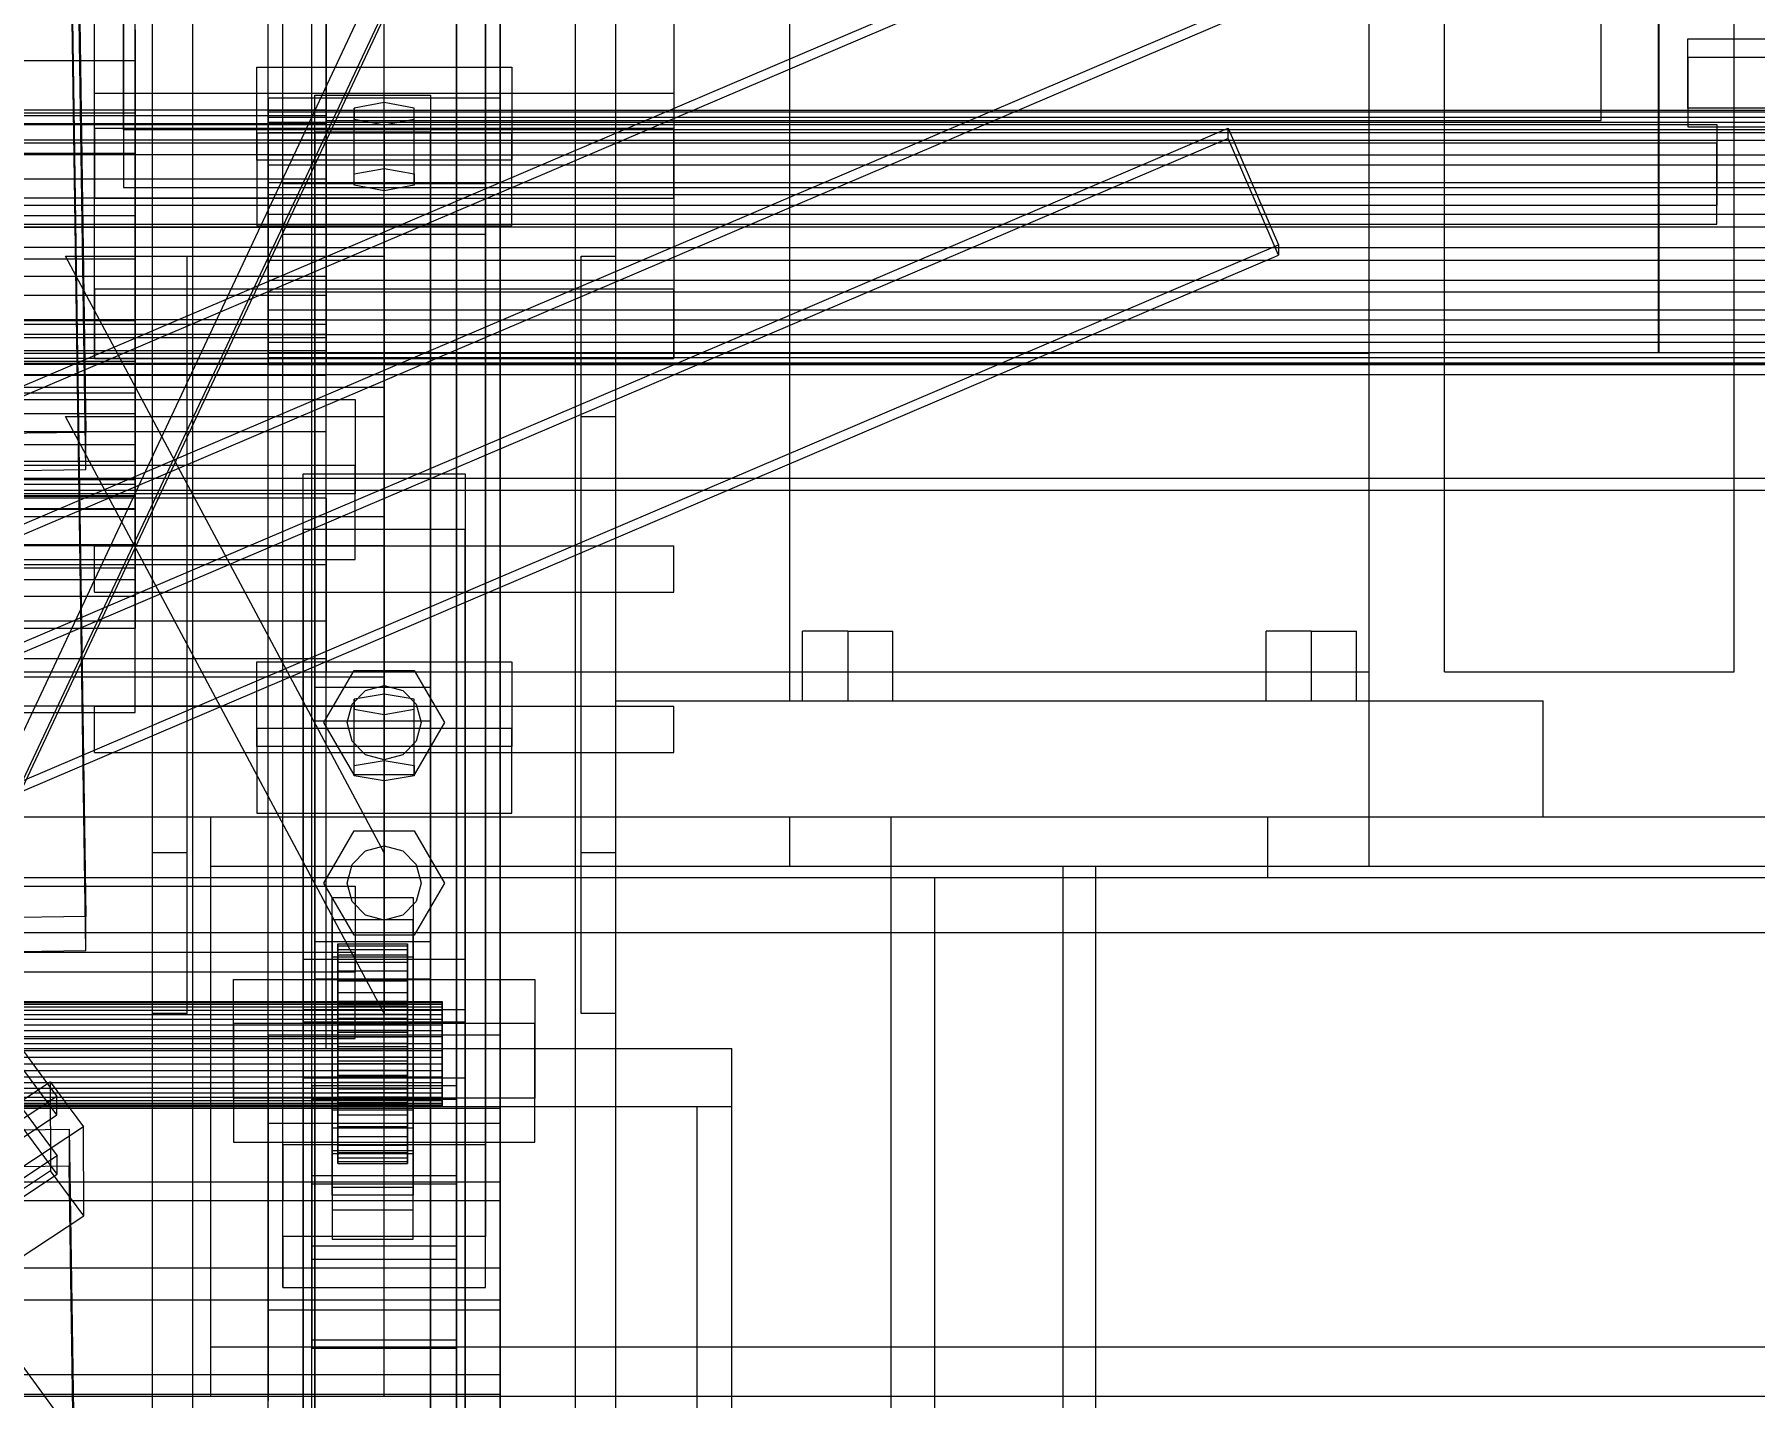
# Model space of a CAD drawing. Header units: millimetres. Extents: x -1970 to 34302, y -65268 to 6837.
# Drawn here: x 369.6 to 666.5, y -35000.2 to -34765 of the extents above; entities that cross this region are included whole.
import ezdxf

# ---------------------------------------------------------------- set-up
doc = ezdxf.new("R2010")
doc.units = ezdxf.units.MM
for name, color, linetype, lineweight in [('COTAS_O', 1, 'Continuous', 0), ('frontal_briquetadora', 7, 'Continuous', 0), ('frontal_C01', 7, 'Continuous', 0), ('frontal_C02', 7, 'Continuous', 0), ('frontal_C07', 7, 'Continuous', 0), ('frontal_mezcladora', 7, 'Continuous', 0), ('frontal_tolva-C01', 7, 'Continuous', 0), ('frontal_tolva_provisional', 7, 'Continuous', 0)]:
    doc.layers.add(name, color=color, linetype=linetype, lineweight=lineweight)
doc.dimstyles.new('R19_100', dxfattribs={"dimtxt": 250, "dimasz": 150, "dimexe": 150, "dimexo": 80, "dimgap": 100, "dimtad": 1, "dimtih": 1, "dimtoh": 1, "dimdsep": 46, "dimcen": 0.09, "dimadec": 0, "dimazin": 0, "dimtfac": 1, "dimtdec": 4, "dimtofl": 0, "dimtmove": 0, "dimatfit": 3, "dimfxl": 1, "dimtolj": 1, "dimtzin": 0, "dimarcsym": 0})

# ---------------------------------------------------------------- blocks, each defined once
blk = doc.blocks.new('*D39')
at = {"layer": 'COTAS_O', "color": 0, "lineweight": -2, "transparency": 16777216}
for p, q in [((-650, -34820), (-650, -34050)), ((650, -34820), (650, -34050)), ((-500, -34200), (500, -34200))]:
    blk.add_line(p, q, dxfattribs=at)
at = {"layer": 'COTAS_O', "color": 0, "transparency": 16777216}
for points in [[(-500, -34175), (-500, -34225), (-650, -34200)], [(500, -34175), (500, -34225), (650, -34200)]]:
    blk.add_solid(points, dxfattribs=at)
at = {"layer": 'Defpoints', "color": 0, "transparency": 16777216}
for p in [(650, -34200), (-650, -34900), (650, -34900)]:
    blk.add_point(p, dxfattribs=at)

msp = doc.modelspace()

# ---------------------------------------------------------------- linework, layer by layer
at = {"layer": 'frontal_briquetadora'}
for p, q in [((430, -35000), (430, -34710)), ((410, -34940), (410, -34760)), ((420, -34940), (420, -34760)), ((340, -34940), (490, -34940)), ((410, -34940), (420, -34940)), ((490, -34950), (490, -34940)), ((340, -34950), (490, -34950)), ((346, -34950), (484, -34950)), ((484, -34950), (490, -34950)), ((484, -35988), (484, -34950)), ((490, -35988), (490, -34950)), ((-1330, -35000), (490, -35000)), ((315, -35000), (430, -35000)), ((490, -35010), (490, -35000))]:
    msp.add_line(p, q, dxfattribs=at)
at = {"layer": 'frontal_C01'}
for p, q in [((390, -35975), (390, -34088.498)), ((397, -35975), (397, -34088.498)), ((463, -35975), (463, -34088.498)), ((470, -35975), (470, -34088.498)), ((417.5, -34948.719), (417.5, -34289.775)), ((442.5, -34289.775), (442.5, -34948.719)), ((417.5, -34974.088), (417.5, -34315.145)), ((442.5, -34974.088), (442.5, -34315.145)), ((410, -34937.719), (410, -34553.51)), ((450, -34553.51), (450, -34937.719)), ((410, -34985.087), (410, -34600.878)), ((450, -34985.087), (450, -34600.878)), ((375.644, -34641.727), (378.512, -34833.675)), ((378.512, -34840.078), (375.644, -34648.131)), ((410, -35051.931), (410, -34667.722)), ((450, -34667.722), (450, -35051.931)), ((412.5, -34956.601), (412.5, -34681.867)), ((447.5, -34681.867), (447.5, -34956.601)), ((412.5, -34966.206), (412.5, -34691.472)), ((447.5, -34966.206), (447.5, -34691.472)), ((410, -35089.826), (410, -34705.616)), ((450, -35089.826), (450, -34705.616)), ((408, -34786.673), (408, -34770.665)), ((408, -34770.665), (452, -34770.665)), ((408, -34782.033), (408, -34770.665)), ((452, -34770.665), (452, -34786.673)), ((452, -34770.665), (452, -34782.033)), ((380, -34808.934), (380, -34775.137)), ((380, -34775.137), (480, -34775.137)), ((380, -34820.934), (380, -34775.137)), ((418, -34781.871), (418, -34775.467)), ((418, -34775.467), (438, -34775.467)), ((418, -34921.581), (418, -34775.467)), ((430, -34776.748), (424.804, -34777.708)), ((424.804, -34777.708), (424.804, -34779.629)), ((424.804, -34789.077), (424.804, -34777.708)), ((435.196, -34777.708), (430, -34776.748)), ((430, -34788.116), (430, -34776.748)), ((435.196, -34779.629), (435.196, -34777.708)), ((435.196, -34789.077), (435.196, -34777.708)), ((438, -34775.467), (438, -34781.871)), ((438, -34775.467), (438, -34921.581)), ((480, -34775.137), (480, -34808.934)), ((480, -34775.137), (480, -34820.934)), ((424.804, -34779.629), (430, -34780.59)), ((424.804, -34790.998), (424.804, -34779.629)), ((430, -34780.59), (435.196, -34779.629)), ((430, -34780.59), (430, -34791.958)), ((435.196, -34790.998), (435.196, -34779.629)), ((452, -34782.033), (408, -34782.033)), ((408, -34782.033), (408, -34798.042)), ((438, -34781.871), (418, -34781.871)), ((418, -34781.871), (418, -34927.984)), ((438, -34927.984), (438, -34781.871)), ((452, -34798.042), (452, -34782.033)), ((452, -34786.673), (408, -34786.673)), ((408, -34786.673), (408, -34798.042)), ((452, -34798.042), (452, -34786.673)), ((424.804, -34789.077), (430, -34788.116)), ((424.804, -34790.998), (424.804, -34789.077)), ((430, -34788.116), (435.196, -34789.077)), ((435.196, -34789.077), (435.196, -34790.998)), ((430, -34791.958), (424.804, -34790.998)), ((435.196, -34790.998), (430, -34791.958)), ((408, -34798.042), (452, -34798.042)), ((480, -34808.934), (380, -34808.934)), ((380, -34808.934), (380, -34820.934)), ((480, -34820.934), (480, -34808.934)), ((430, -34820.934), (-430, -34820.934)), ((380, -34820.934), (480, -34820.934)), ((430, -34820.934), (430, -34825.934)), ((430, -34825.934), (-430, -34825.934)), ((-425, -34827.992), (425, -34827.992)), ((425, -34827.992), (425, -34844.257)), ((425, -34827.992), (425, -34839.36)), ((430, -34825.934), (430, -34875.934)), ((430, -34933.934), (375, -34830.934)), ((375, -34830.934), (430, -34830.934)), ((390, -34933.934), (390, -34830.934)), ((390, -34830.934), (396, -34830.934)), ((396, -34933.934), (396, -34830.934)), ((430, -34830.934), (430, -34933.934)), ((464, -34933.934), (464, -34830.934)), ((464, -34830.934), (470, -34830.934)), ((470, -34933.934), (470, -34830.934)), ((378.512, -34833.675), (360.514, -34833.916)), ((378.512, -34840.078), (378.512, -34833.675)), ((425, -34839.36), (-425, -34839.36)), ((360.514, -34840.32), (378.512, -34840.078)), ((425, -34855.625), (425, -34839.36)), ((416, -34850.401), (416, -34840.795)), ((416, -34840.795), (444, -34840.795)), ((416, -34935.427), (416, -34840.795)), ((444, -34840.795), (444, -34850.401)), ((444, -34840.795), (444, -34935.427)), ((425, -34844.257), (-425, -34844.257)), ((425, -34855.625), (425, -34844.257)), ((444, -34850.401), (416, -34850.401)), ((416, -34850.401), (416, -34945.033)), ((444, -34945.033), (444, -34850.401)), ((-425, -34855.625), (425, -34855.625)), ((430, -34875.934), (-430, -34875.934)), ((430, -34875.934), (430, -34880.934)), ((430, -34880.934), (-430, -34880.934)), ((380, -34880.934), (480, -34880.934)), ((380, -34888.934), (380, -34880.934)), ((480, -34888.934), (480, -34880.934)), ((380, -34888.934), (480, -34888.934)), ((390, -34888.934), (397, -34888.934)), ((390, -35975), (390, -34888.934)), ((397, -35975), (397, -34888.934)), ((397, -34888.934), (463, -34888.934)), ((463, -34888.934), (470, -34888.934)), ((463, -35975), (463, -34888.934)), ((470, -35975), (470, -34888.934)), ((419.6, -34911.434), (424.8, -34902.427)), ((424.8, -34902.427), (435.2, -34902.427)), ((435.2, -34902.427), (440.4, -34911.434)), ((426.8, -34905.891), (430, -34905.034)), ((430, -34905.034), (433.2, -34905.891)), ((423.6, -34911.434), (424.457, -34908.234)), ((424.457, -34908.234), (426.8, -34905.891)), ((433.2, -34905.891), (435.543, -34908.234)), ((435.543, -34908.234), (436.4, -34911.434)), ((345.969, -34911.019), (373.501, -34948.258)), ((424.8, -34920.44), (419.6, -34911.434)), ((424.457, -34914.634), (423.6, -34911.434)), ((440.4, -34911.434), (435.2, -34920.44)), ((436.4, -34911.434), (435.543, -34914.634)), ((373.513, -34951.46), (345.981, -34914.221)), ((421, -34917.791), (421, -34913.949)), ((421, -34913.949), (435, -34913.949)), ((421, -34953.738), (421, -34913.949)), ((435, -34913.949), (435, -34917.791)), ((435, -34913.949), (435, -34953.738)), ((426.8, -34916.976), (424.457, -34914.634)), ((430, -34917.834), (426.8, -34916.976)), ((433.2, -34916.976), (430, -34917.834)), ((435.543, -34914.634), (433.2, -34916.976)), ((435, -34917.791), (421, -34917.791)), ((421, -34917.791), (421, -34957.58)), ((435.2, -34920.44), (424.8, -34920.44)), ((435, -34957.58), (435, -34917.791)), ((346.008, -34921.265), (373.539, -34958.504)), ((438, -34921.581), (418, -34921.581)), ((418, -34921.581), (418, -34927.984)), ((422, -34931.906), (422, -34921.927)), ((422, -34921.927), (422, -34922.258)), ((422, -34921.927), (434, -34921.927)), ((422, -34922.888), (422, -34921.927)), ((422, -34932.063), (422, -34922.258)), ((422, -34922.258), (422, -34923.858)), ((422, -34922.258), (434, -34922.258)), ((422, -34932.361), (422, -34922.888)), ((422, -34922.888), (434, -34922.888)), ((422, -34925.076), (422, -34922.888)), ((434, -34922.258), (434, -34921.927)), ((434, -34921.927), (434, -34931.906)), ((434, -34921.927), (434, -34922.888)), ((434, -34923.858), (434, -34922.258)), ((434, -34922.258), (434, -34932.063)), ((434, -34922.888), (434, -34932.361)), ((434, -34922.888), (434, -34925.076)), ((438, -34927.984), (438, -34921.581)), ((373.551, -34961.706), (346.02, -34924.467)), ((421, -34928.037), (421, -34924.195)), ((421, -34924.195), (435, -34924.195)), ((421, -34963.984), (421, -34924.195)), ((422, -34932.821), (422, -34923.858)), ((422, -34923.858), (422, -34926.619)), ((422, -34923.858), (434, -34923.858)), ((422, -34933.398), (422, -34925.076)), ((422, -34925.076), (434, -34925.076)), ((422, -34928.341), (422, -34925.076)), ((434, -34926.619), (434, -34923.858)), ((434, -34923.858), (434, -34932.821)), ((434, -34925.076), (434, -34933.398)), ((434, -34925.076), (434, -34928.341)), ((435, -34924.195), (435, -34928.037)), ((435, -34924.195), (435, -34963.984)), ((404, -34948.581), (404, -34928.09)), ((404, -34928.09), (456, -34928.09)), ((404, -34935.669), (404, -34928.09)), ((418, -34927.984), (438, -34927.984)), ((435, -34928.037), (421, -34928.037)), ((421, -34928.037), (421, -34967.826)), ((422, -34934.129), (422, -34926.619)), ((422, -34926.619), (422, -34930.353)), ((422, -34926.619), (434, -34926.619)), ((422, -34934.944), (422, -34928.341)), ((422, -34928.341), (434, -34928.341)), ((422, -34932.461), (422, -34928.341)), ((434, -34930.353), (434, -34926.619)), ((434, -34926.619), (434, -34934.129)), ((434, -34928.341), (434, -34934.944)), ((434, -34928.341), (434, -34932.461)), ((435, -34967.826), (435, -34928.037)), ((456, -34928.09), (456, -34948.581)), ((456, -34928.09), (456, -34935.669)), ((-440, -34931.906), (440, -34931.906)), ((-440, -34932.063), (440, -34932.063)), ((-440, -34932.361), (440, -34932.361)), ((422, -34935.897), (422, -34930.353)), ((422, -34930.353), (422, -34934.804)), ((422, -34930.353), (434, -34930.353)), ((422, -34932.063), (422, -34931.906)), ((434, -34931.906), (422, -34931.906)), ((422, -34931.906), (422, -34932.361)), ((422, -34932.821), (422, -34932.063)), ((434, -34932.063), (422, -34932.063)), ((434, -34932.361), (422, -34932.361)), ((422, -34932.361), (422, -34933.398)), ((434, -34934.804), (434, -34930.353)), ((434, -34930.353), (434, -34935.897)), ((434, -34931.906), (434, -34932.063)), ((434, -34932.361), (434, -34931.906)), ((434, -34932.063), (434, -34932.821)), ((434, -34933.398), (434, -34932.361)), ((440, -34932.063), (440, -34931.906)), ((440, -34931.906), (440, -34932.361)), ((440, -34932.821), (440, -34932.063)), ((440, -34932.361), (440, -34933.398)), ((-440, -34932.821), (440, -34932.821)), ((-440, -34933.398), (440, -34933.398)), ((-440, -34934.129), (440, -34934.129)), ((-440, -34934.944), (440, -34934.944)), ((396, -34933.934), (390, -34933.934)), ((422, -34936.896), (422, -34932.461)), ((422, -34932.461), (434, -34932.461)), ((422, -34937.156), (422, -34932.461)), ((422, -34934.129), (422, -34932.821)), ((434, -34932.821), (422, -34932.821)), ((434, -34933.398), (422, -34933.398)), ((422, -34933.398), (422, -34934.944)), ((422, -34935.897), (422, -34934.129)), ((434, -34934.129), (422, -34934.129)), ((422, -34934.804), (422, -34938.006)), ((434, -34934.804), (422, -34934.804)), ((422, -34934.804), (422, -34939.67)), ((434, -34934.944), (422, -34934.944)), ((422, -34934.944), (422, -34936.896)), ((434, -34932.461), (434, -34936.896)), ((434, -34932.461), (434, -34937.156)), ((434, -34932.821), (434, -34934.129)), ((434, -34934.944), (434, -34933.398)), ((434, -34934.129), (434, -34935.897)), ((434, -34938.006), (434, -34934.804)), ((434, -34939.67), (434, -34934.804)), ((434, -34936.896), (434, -34934.944)), ((440, -34934.129), (440, -34932.821)), ((440, -34933.398), (440, -34934.944)), ((440, -34935.897), (440, -34934.129)), ((440, -34934.944), (440, -34936.896)), ((470, -34933.934), (464, -34933.934)), ((-440, -34935.897), (440, -34935.897)), ((-440, -34936.896), (440, -34936.896)), ((440, -34938.006), (-440, -34938.006)), ((456, -34935.669), (404, -34935.669)), ((404, -34935.669), (404, -34956.16)), ((450, -34937.719), (410, -34937.719)), ((410, -34937.719), (410, -34985.087)), ((410, -35321.929), (410, -34937.719)), ((444, -34935.427), (416, -34935.427)), ((416, -34935.427), (416, -34945.033)), ((422, -34938.006), (422, -34935.897)), ((434, -34935.897), (422, -34935.897)), ((434, -34936.896), (422, -34936.896)), ((422, -34936.896), (422, -34939.12)), ((422, -34939.12), (422, -34937.156)), ((422, -34937.156), (434, -34937.156)), ((422, -34942.105), (422, -34937.156)), ((422, -34938.006), (434, -34938.006)), ((422, -34940.311), (422, -34938.006)), ((434, -34935.897), (434, -34938.006)), ((434, -34939.12), (434, -34936.896)), ((434, -34937.156), (434, -34939.12)), ((434, -34937.156), (434, -34942.105)), ((434, -34938.006), (434, -34940.311)), ((440, -34938.006), (440, -34935.897)), ((440, -34936.896), (440, -34939.12)), ((440, -34940.311), (440, -34938.006)), ((444, -34945.033), (444, -34935.427)), ((450, -34985.087), (450, -34937.719)), ((450, -34937.719), (450, -35321.929)), ((456, -34956.16), (456, -34935.669)), ((-440, -34939.12), (440, -34939.12)), ((-440, -34940.311), (440, -34940.311)), ((434, -34939.12), (422, -34939.12)), ((422, -34939.12), (422, -34941.464)), ((422, -34940.311), (422, -34939.67)), ((422, -34939.67), (422, -34944.619)), ((422, -34939.67), (434, -34939.67)), ((422, -34942.655), (422, -34940.311)), ((434, -34940.311), (422, -34940.311)), ((434, -34941.464), (434, -34939.12)), ((434, -34944.619), (434, -34939.67)), ((434, -34939.67), (434, -34940.311)), ((434, -34940.311), (434, -34942.655)), ((440, -34939.12), (440, -34941.464)), ((440, -34942.655), (440, -34940.311)), ((-440, -34941.464), (440, -34941.464)), ((-440, -34942.655), (440, -34942.655)), ((-440, -34943.769), (440, -34943.769)), ((422, -34941.464), (422, -34942.105)), ((434, -34941.464), (422, -34941.464)), ((422, -34941.464), (422, -34943.769)), ((422, -34942.105), (434, -34942.105)), ((422, -34946.971), (422, -34942.105)), ((422, -34944.879), (422, -34942.655)), ((422, -34942.655), (422, -34944.619)), ((434, -34942.655), (422, -34942.655)), ((422, -34943.769), (422, -34946.971)), ((434, -34943.769), (422, -34943.769)), ((422, -34943.769), (422, -34945.878)), ((434, -34942.105), (434, -34941.464)), ((434, -34943.769), (434, -34941.464)), ((434, -34942.105), (434, -34946.971)), ((434, -34944.619), (434, -34942.655)), ((434, -34942.655), (434, -34944.879)), ((434, -34946.971), (434, -34943.769)), ((434, -34945.878), (434, -34943.769)), ((440, -34941.464), (440, -34943.769)), ((440, -34944.879), (440, -34942.655)), ((440, -34943.769), (440, -34945.878)), ((-440, -34944.879), (440, -34944.879)), ((-440, -34945.878), (440, -34945.878)), ((-440, -34946.831), (440, -34946.831)), ((360.882, -34953.358), (372.35, -34945.746)), ((372.35, -34945.746), (372.408, -34961.115)), ((372.35, -34945.746), (378.086, -34953.504)), ((416, -34945.033), (444, -34945.033)), ((442.5, -34946.462), (417.5, -34946.462)), ((417.5, -34946.462), (417.5, -34976.344)), ((417.5, -35055.938), (417.5, -34946.462)), ((422, -34944.619), (422, -34949.314)), ((422, -34944.619), (434, -34944.619)), ((422, -34946.831), (422, -34944.879)), ((422, -34944.879), (422, -34949.314)), ((434, -34944.879), (422, -34944.879)), ((422, -34945.878), (422, -34951.422)), ((434, -34945.878), (422, -34945.878)), ((422, -34945.878), (422, -34947.646)), ((422, -34948.377), (422, -34946.831)), ((422, -34946.831), (422, -34953.434)), ((434, -34946.831), (422, -34946.831)), ((422, -34946.971), (434, -34946.971)), ((422, -34951.422), (422, -34946.971)), ((434, -34949.314), (434, -34944.619)), ((434, -34949.314), (434, -34944.879)), ((434, -34944.879), (434, -34946.831)), ((434, -34951.422), (434, -34945.878)), ((434, -34947.646), (434, -34945.878)), ((434, -34953.434), (434, -34946.831)), ((434, -34946.831), (434, -34948.377)), ((434, -34946.971), (434, -34951.422)), ((440, -34946.831), (440, -34944.879)), ((440, -34945.878), (440, -34947.646)), ((440, -34948.377), (440, -34946.831)), ((442.5, -34976.344), (442.5, -34946.462)), ((442.5, -34946.462), (442.5, -35055.938)), ((-440, -34947.646), (440, -34947.646)), ((-440, -34948.377), (440, -34948.377)), ((-440, -34948.954), (440, -34948.954)), ((-440, -34949.414), (440, -34949.414)), ((-440, -34949.712), (440, -34949.712)), ((-440, -34949.869), (440, -34949.869)), ((373.501, -34948.258), (362.033, -34955.87)), ((373.513, -34951.46), (373.501, -34948.258)), ((456, -34948.581), (404, -34948.581)), ((404, -34948.581), (404, -34956.16)), ((417.5, -34974.088), (417.5, -34948.719)), ((417.5, -34948.719), (442.5, -34948.719)), ((422, -34947.646), (422, -34955.156)), ((434, -34947.646), (422, -34947.646)), ((422, -34947.646), (422, -34948.954)), ((422, -34949.414), (422, -34948.377)), ((422, -34948.377), (422, -34956.7)), ((434, -34948.377), (422, -34948.377)), ((422, -34948.954), (422, -34957.917)), ((434, -34948.954), (422, -34948.954)), ((422, -34948.954), (422, -34949.712)), ((422, -34949.314), (422, -34953.434)), ((422, -34949.314), (434, -34949.314)), ((422, -34949.869), (422, -34949.414)), ((422, -34949.414), (422, -34958.887)), ((434, -34949.414), (422, -34949.414)), ((422, -34949.712), (422, -34959.517)), ((434, -34949.712), (422, -34949.712)), ((422, -34949.712), (422, -34949.869)), ((422, -34949.869), (422, -34959.849)), ((434, -34949.869), (422, -34949.869)), ((434, -34955.156), (434, -34947.646)), ((434, -34948.954), (434, -34947.646)), ((434, -34956.7), (434, -34948.377)), ((434, -34948.377), (434, -34949.414)), ((434, -34957.917), (434, -34948.954)), ((434, -34949.712), (434, -34948.954)), ((434, -34953.434), (434, -34949.314)), ((434, -34958.887), (434, -34949.414)), ((434, -34949.414), (434, -34949.869)), ((434, -34959.517), (434, -34949.712)), ((434, -34949.869), (434, -34949.712)), ((434, -34959.849), (434, -34949.869)), ((440, -34947.646), (440, -34948.954)), ((440, -34949.414), (440, -34948.377)), ((440, -34948.954), (440, -34949.712)), ((440, -34949.869), (440, -34949.414)), ((440, -34949.712), (440, -34949.869)), ((442.5, -34948.719), (442.5, -34974.088)), ((456, -34956.16), (456, -34948.581)), ((-450, -34950.263), (450, -34950.263)), ((362.045, -34959.072), (373.513, -34951.46)), ((421, -34965.304), (421, -34950.576)), ((421, -34950.576), (435, -34950.576)), ((421, -34958.155), (421, -34950.576)), ((422, -34951.422), (434, -34951.422)), ((422, -34955.156), (422, -34951.422)), ((434, -34951.422), (434, -34955.156)), ((435, -34950.576), (435, -34965.304)), ((435, -34950.576), (435, -34958.155)), ((450, -34950.263), (450, -34963.07)), ((450, -34950.263), (450, -34983.421)), ((357.646, -34954.155), (375.644, -34953.914)), ((378.086, -34953.504), (366.618, -34961.116)), ((375.644, -34953.914), (375.644, -34960.317)), ((375.644, -34953.914), (378.512, -35145.861)), ((378.143, -34968.873), (378.086, -34953.504)), ((435, -34953.738), (421, -34953.738)), ((421, -34953.738), (421, -34957.58)), ((422, -34953.434), (422, -34956.7)), ((422, -34953.434), (434, -34953.434)), ((422, -34955.156), (434, -34955.156)), ((422, -34957.917), (422, -34955.156)), ((434, -34956.7), (434, -34953.434)), ((434, -34955.156), (434, -34957.917)), ((435, -34957.58), (435, -34953.738)), ((373.539, -34958.504), (362.071, -34966.116)), ((373.551, -34961.706), (373.539, -34958.504)), ((404, -34956.16), (456, -34956.16)), ((447.5, -34956.601), (412.5, -34956.601)), ((412.5, -34956.601), (412.5, -34966.206)), ((421, -34957.58), (435, -34957.58)), ((435, -34958.155), (421, -34958.155)), ((421, -34958.155), (421, -34972.883)), ((422, -34956.7), (422, -34958.887)), ((422, -34956.7), (434, -34956.7)), ((422, -34957.917), (434, -34957.917)), ((422, -34959.517), (422, -34957.917)), ((422, -34958.887), (422, -34959.849)), ((422, -34958.887), (434, -34958.887)), ((434, -34958.887), (434, -34956.7)), ((434, -34957.917), (434, -34959.517)), ((434, -34959.849), (434, -34958.887)), ((435, -34972.883), (435, -34958.155)), ((447.5, -34966.206), (447.5, -34956.601)), ((375.644, -34960.317), (357.646, -34960.559)), ((372.408, -34961.115), (360.939, -34968.726)), ((362.083, -34969.317), (373.551, -34961.706)), ((378.143, -34968.873), (372.408, -34961.115)), ((378.512, -35152.265), (375.644, -34960.317)), ((422, -34959.517), (434, -34959.517)), ((422, -34959.849), (422, -34959.517)), ((422, -34959.849), (434, -34959.849)), ((434, -34959.517), (434, -34959.849)), ((450, -34963.07), (-450, -34963.07)), ((435, -34963.984), (421, -34963.984)), ((421, -34963.984), (421, -34967.826)), ((435, -34967.826), (435, -34963.984)), ((450, -34996.228), (450, -34963.07)), ((412.5, -34966.206), (447.5, -34966.206)), ((435, -34965.304), (421, -34965.304)), ((421, -34965.304), (421, -34972.883)), ((421, -34967.826), (435, -34967.826)), ((435, -34972.883), (435, -34965.304)), ((366.675, -34976.484), (378.143, -34968.873)), ((421, -34972.883), (435, -34972.883)), ((442.5, -34974.088), (417.5, -34974.088)), ((417.5, -34976.344), (442.5, -34976.344)), ((417.5, -35085.819), (417.5, -34976.344)), ((442.5, -35085.819), (442.5, -34976.344)), ((450, -34983.421), (-450, -34983.421)), ((410, -34985.087), (450, -34985.087)), ((410, -35369.297), (410, -34985.087)), ((450, -34996.228), (450, -34983.421)), ((450, -35369.297), (450, -34985.087)), ((-450, -34996.228), (450, -34996.228))]:
    msp.add_line(p, q, dxfattribs=at)
at = {"layer": 'frontal_C02'}
for p, q in [((390, -35975), (390, -33576.746)), ((397, -35975), (397, -33576.746)), ((463, -35975), (463, -33576.746)), ((470, -35975), (470, -33576.746)), ((390, -35975), (390, -34072.136)), ((397, -35975), (397, -34072.136)), ((463, -35975), (463, -34072.136)), ((470, -35975), (470, -34072.136)), ((410, -34776.002), (410, -34425.283)), ((450, -34425.283), (450, -34776.002)), ((417.5, -34963.35), (417.5, -34430.927)), ((442.5, -34430.927), (442.5, -34963.35)), ((417.5, -34990.315), (417.5, -34457.893)), ((442.5, -34990.315), (442.5, -34457.893)), ((410, -34814.255), (410, -34463.537)), ((450, -34814.255), (450, -34463.537)), ((410, -34952.924), (410, -34602.206)), ((450, -34602.206), (450, -34952.924)), ((410, -35000.741), (410, -34650.022)), ((450, -35000.741), (450, -34650.022)), ((375.644, -34723.465), (378.512, -34917.232)), ((378.512, -34923.078), (375.644, -34729.311)), ((380, -34781.253), (380, -34750.692)), ((380, -34793.253), (380, -34750.692)), ((480, -34750.692), (480, -34781.253)), ((480, -34750.692), (480, -34793.253)), ((450, -34776.002), (410, -34776.002)), ((410, -34776.002), (410, -34814.255)), ((410, -35126.72), (410, -34776.002)), ((450, -34814.255), (450, -34776.002)), ((450, -34776.002), (450, -35126.72)), ((480, -34781.253), (380, -34781.253)), ((380, -34781.253), (380, -34793.253)), ((480, -34793.253), (480, -34781.253)), ((412.5, -34799.512), (412.5, -34790.744)), ((412.5, -34790.744), (447.5, -34790.744)), ((412.5, -34972.449), (412.5, -34790.744)), ((447.5, -34790.744), (447.5, -34799.512)), ((447.5, -34790.744), (447.5, -34972.449)), ((430, -34793.253), (-430, -34793.253)), ((380, -34793.253), (480, -34793.253)), ((430, -34793.253), (430, -34798.253)), ((430, -34798.253), (-430, -34798.253)), ((430, -34798.253), (430, -34848.253)), ((447.5, -34799.512), (412.5, -34799.512)), ((412.5, -34981.217), (412.5, -34799.512)), ((447.5, -34981.217), (447.5, -34799.512)), ((430, -34906.253), (375, -34803.253)), ((375, -34803.253), (430, -34803.253)), ((390, -34906.253), (390, -34803.253)), ((390, -34803.253), (396, -34803.253)), ((396, -34906.253), (396, -34803.253)), ((430, -34803.253), (430, -34906.253)), ((464, -34906.253), (464, -34803.253)), ((464, -34803.253), (470, -34803.253)), ((470, -34906.253), (470, -34803.253)), ((410, -34814.255), (450, -34814.255)), ((410, -35164.974), (410, -34814.255)), ((450, -35164.974), (450, -34814.255)), ((430, -34848.253), (-430, -34848.253)), ((430, -34848.253), (430, -34853.253)), ((430, -34853.253), (-430, -34853.253)), ((380, -34853.253), (480, -34853.253)), ((380, -34861.253), (380, -34853.253)), ((480, -34861.253), (480, -34853.253)), ((380, -34861.253), (480, -34861.253)), ((390, -34861.253), (397, -34861.253)), ((390, -35975), (390, -34861.253)), ((397, -35975), (397, -34861.253)), ((397, -34861.253), (463, -34861.253)), ((463, -34861.253), (470, -34861.253)), ((463, -35975), (463, -34861.253)), ((470, -35975), (470, -34861.253)), ((408, -34887.88), (408, -34873.267)), ((408, -34873.267), (452, -34873.267)), ((408, -34884.743), (408, -34873.267)), ((419.6, -34883.753), (424.8, -34874.746)), ((424.8, -34874.746), (435.2, -34874.746)), ((435.2, -34874.746), (440.4, -34883.753)), ((452, -34873.267), (452, -34887.88)), ((452, -34873.267), (452, -34884.743)), ((418, -34883.496), (418, -34877.651)), ((418, -34877.651), (438, -34877.651)), ((418, -35025.149), (418, -34877.651)), ((424.457, -34880.553), (426.8, -34878.21)), ((430, -34878.82), (424.804, -34879.697)), ((426.8, -34878.21), (430, -34877.353)), ((430, -34877.353), (433.2, -34878.21)), ((435.196, -34879.697), (430, -34878.82)), ((430, -34890.296), (430, -34878.82)), ((433.2, -34878.21), (435.543, -34880.553)), ((438, -34877.651), (438, -34883.496)), ((438, -34877.651), (438, -35025.149)), ((423.6, -34883.753), (424.457, -34880.553)), ((424.804, -34879.697), (424.804, -34881.45)), ((424.804, -34891.173), (424.804, -34879.697)), ((424.804, -34881.45), (430, -34882.327)), ((424.804, -34892.926), (424.804, -34881.45)), ((430, -34882.327), (435.196, -34881.45)), ((435.196, -34881.45), (435.196, -34879.697)), ((435.196, -34891.173), (435.196, -34879.697)), ((435.196, -34892.926), (435.196, -34881.45)), ((435.543, -34880.553), (436.4, -34883.753)), ((452, -34884.743), (408, -34884.743)), ((408, -34884.743), (408, -34899.356)), ((438, -34883.496), (418, -34883.496)), ((418, -34883.496), (418, -35030.995)), ((424.8, -34892.759), (419.6, -34883.753)), ((424.457, -34886.953), (423.6, -34883.753)), ((430, -34882.327), (430, -34893.803)), ((440.4, -34883.753), (435.2, -34892.759)), ((436.4, -34883.753), (435.543, -34886.953)), ((438, -35030.995), (438, -34883.496)), ((452, -34899.356), (452, -34884.743)), ((426.8, -34889.295), (424.457, -34886.953)), ((435.543, -34886.953), (433.2, -34889.295)), ((452, -34887.88), (408, -34887.88)), ((408, -34887.88), (408, -34899.356)), ((424.804, -34891.173), (430, -34890.296)), ((430, -34890.153), (426.8, -34889.295)), ((433.2, -34889.295), (430, -34890.153)), ((430, -34890.296), (435.196, -34891.173)), ((452, -34899.356), (452, -34887.88)), ((435.2, -34892.759), (424.8, -34892.759)), ((424.804, -34892.926), (424.804, -34891.173)), ((430, -34893.803), (424.804, -34892.926)), ((435.196, -34892.926), (430, -34893.803)), ((435.196, -34891.173), (435.196, -34892.926)), ((408, -34899.356), (452, -34899.356)), ((396, -34906.253), (390, -34906.253)), ((470, -34906.253), (464, -34906.253)), ((-425, -34911.965), (425, -34911.965)), ((425, -34911.965), (425, -34926.812)), ((425, -34911.965), (425, -34923.441)), ((378.512, -34917.232), (360.514, -34917.476)), ((378.512, -34923.078), (378.512, -34917.232)), ((425, -34923.441), (-425, -34923.441)), ((360.514, -34923.322), (378.512, -34923.078)), ((425, -34938.288), (425, -34923.441)), ((416, -34933.336), (416, -34924.568)), ((416, -34924.568), (444, -34924.568)), ((416, -35020.097), (416, -34924.568)), ((444, -34924.568), (444, -34933.336)), ((444, -34924.568), (444, -35020.097)), ((425, -34926.812), (-425, -34926.812)), ((425, -34938.288), (425, -34926.812)), ((444, -34933.336), (416, -34933.336)), ((416, -34933.336), (416, -35028.865)), ((444, -35028.865), (444, -34933.336)), ((-425, -34938.288), (425, -34938.288)), ((450, -34952.924), (410, -34952.924)), ((410, -34952.924), (410, -35000.741)), ((410, -35303.643), (410, -34952.924)), ((450, -35000.741), (450, -34952.924)), ((450, -34952.924), (450, -35303.643)), ((442.5, -34961.978), (417.5, -34961.978)), ((417.5, -34961.978), (417.5, -34991.687)), ((417.5, -35130.993), (417.5, -34961.978)), ((442.5, -34991.687), (442.5, -34961.978)), ((442.5, -34961.978), (442.5, -35130.993)), ((417.5, -34990.315), (417.5, -34963.35)), ((417.5, -34963.35), (442.5, -34963.35)), ((442.5, -34963.35), (442.5, -34990.315)), ((-450, -34966.206), (450, -34966.206)), ((345.969, -34965.325), (373.501, -35002.918)), ((450, -34966.206), (450, -34977.896)), ((450, -34966.206), (450, -34999.677)), ((447.5, -34972.449), (412.5, -34972.449)), ((412.5, -34972.449), (412.5, -34981.217)), ((447.5, -34981.217), (447.5, -34972.449)), ((450, -34977.896), (-450, -34977.896)), ((450, -35011.368), (450, -34977.896)), ((412.5, -34981.217), (447.5, -34981.217)), ((442.5, -34990.315), (417.5, -34990.315)), ((417.5, -34991.687), (442.5, -34991.687)), ((417.5, -35160.701), (417.5, -34991.687)), ((442.5, -35160.701), (442.5, -34991.687)), ((450, -34999.677), (-450, -34999.677)), ((450, -35011.368), (450, -34999.677))]:
    msp.add_line(p, q, dxfattribs=at)
at = {"layer": 'frontal_C07'}
for p, q in [((420, -34718.024), (420, -34779.823)), ((640, -34779.823), (640, -34718.024)), ((385, -34781.432), (385, -34720.283)), ((385, -34730.251), (385, -34791.4)), ((325.672, -34843.568), (575.672, -34736.915)), ((575.672, -34738.685), (325.672, -34845.338)), ((334.328, -34863.728), (584.328, -34757.075)), ((334.328, -34865.498), (584.328, -34758.845)), ((387, -34769.548), (387, -34758.166)), ((387, -34764.2), (387, -34778.578)), ((420, -34763.731), (420, -34779.823)), ((640, -34779.823), (640, -34763.731)), ((655, -34768.997), (655, -34765.779)), ((655, -34765.779), (732, -34765.779)), ((655, -34777.74), (655, -34765.779)), ((732, -34768.997), (655, -34768.997)), ((655, -34768.997), (655, -34780.958)), ((387, -34769.548), (337, -34769.548)), ((387, -34785.566), (387, -34769.548)), ((732, -34777.74), (655, -34777.74)), ((655, -34777.74), (655, -34780.958)), ((420, -34778.071), (-420, -34778.071)), ((420, -34779.063), (-420, -34779.063)), ((420, -34780.418), (-420, -34780.418)), ((315, -34780.556), (660, -34780.556)), ((387, -34778.578), (337, -34778.578)), ((387, -34778.578), (387, -34796.218)), ((410, -34779.277), (410, -34778.071)), ((410, -34778.071), (410, -34778.36)), ((410, -34778.071), (715, -34778.071)), ((410, -34778.36), (410, -34780.124)), ((410, -34778.36), (715, -34778.36)), ((410, -34781.894), (410, -34779.277)), ((410, -34779.277), (715, -34779.277)), ((410, -34780.124), (410, -34783.242)), ((410, -34780.124), (715, -34780.124)), ((420, -34780.418), (420, -34778.071)), ((420, -34778.071), (420, -34779.063)), ((420, -34779.063), (420, -34783.242)), ((420, -34779.823), (640, -34779.823)), ((420, -34785.746), (420, -34780.418)), ((655, -34780.958), (732, -34780.958)), ((660, -34780.556), (660, -34783.774)), ((660, -34780.556), (660, -34794.51)), ((420, -34783.242), (-420, -34783.242)), ((660, -34783.774), (315, -34783.774)), ((325.672, -34887.821), (575.672, -34781.168)), ((575.672, -34782.938), (325.672, -34889.591)), ((675, -34781.432), (385, -34781.432)), ((385, -34781.432), (385, -34791.4)), ((410, -34785.746), (410, -34781.894)), ((410, -34781.894), (715, -34781.894)), ((410, -34783.242), (410, -34787.503)), ((410, -34783.242), (715, -34783.242)), ((420, -34783.242), (420, -34789.973)), ((575.672, -34782.938), (575.672, -34781.168)), ((575.672, -34781.168), (584.328, -34801.327)), ((584.328, -34803.098), (575.672, -34782.938)), ((660, -34797.729), (660, -34783.774)), ((420, -34785.746), (-420, -34785.746)), ((387, -34785.566), (337, -34785.566)), ((387, -34803.782), (387, -34785.566)), ((410, -34790.569), (410, -34785.746)), ((410, -34785.746), (715, -34785.746)), ((420, -34793.244), (420, -34785.746)), ((410, -34787.503), (410, -34792.615)), ((410, -34787.503), (715, -34787.503)), ((420, -34789.973), (-420, -34789.973)), ((385, -34791.4), (675, -34791.4)), ((410, -34796.034), (410, -34790.569)), ((410, -34790.569), (715, -34790.569)), ((410, -34792.615), (410, -34798.23)), ((410, -34792.615), (715, -34792.615)), ((420, -34789.973), (420, -34798.23)), ((420, -34793.244), (-420, -34793.244)), ((660, -34794.51), (315, -34794.51)), ((420, -34801.77), (420, -34793.244)), ((660, -34797.729), (660, -34794.51)), ((-420, -34798.23), (420, -34798.23)), ((315, -34797.729), (660, -34797.729)), ((337, -34796.218), (387, -34796.218)), ((387, -34796.218), (387, -34814.434)), ((410, -34801.77), (410, -34796.034)), ((410, -34796.034), (715, -34796.034)), ((410, -34798.23), (410, -34803.966)), ((715, -34798.23), (410, -34798.23)), ((420, -34798.23), (420, -34806.756)), ((334.328, -34907.981), (584.328, -34801.327)), ((584.328, -34801.327), (584.328, -34803.098)), ((420, -34801.77), (-420, -34801.77)), ((334.328, -34909.751), (584.328, -34803.098)), ((387, -34803.782), (337, -34803.782)), ((387, -34821.422), (387, -34803.782)), ((410, -34807.385), (410, -34801.77)), ((410, -34801.77), (715, -34801.77)), ((410, -34803.966), (410, -34809.431)), ((410, -34803.966), (715, -34803.966)), ((420, -34810.027), (420, -34801.77)), ((420, -34806.756), (-420, -34806.756)), ((410, -34812.497), (410, -34807.385)), ((410, -34807.385), (715, -34807.385)), ((420, -34806.756), (420, -34814.254)), ((420, -34810.027), (-420, -34810.027)), ((410, -34809.431), (410, -34814.254)), ((410, -34809.431), (715, -34809.431)), ((420, -34816.758), (420, -34810.027)), ((410, -34816.758), (410, -34812.497)), ((410, -34812.497), (715, -34812.497)), ((420, -34814.254), (-420, -34814.254)), ((387, -34814.434), (337, -34814.434)), ((387, -34814.434), (387, -34830.452)), ((410, -34814.254), (410, -34818.106)), ((410, -34814.254), (715, -34814.254)), ((420, -34814.254), (420, -34819.582)), ((420, -34816.758), (-420, -34816.758)), ((410, -34819.876), (410, -34816.758)), ((410, -34816.758), (715, -34816.758)), ((410, -34818.106), (410, -34820.723)), ((410, -34818.106), (715, -34818.106)), ((420, -34820.937), (420, -34816.758)), ((420, -34819.582), (-420, -34819.582)), ((420, -34820.937), (-420, -34820.937)), ((420, -34821.929), (-420, -34821.929)), ((320, -34821.701), (723, -34821.701)), ((387, -34821.422), (337, -34821.422)), ((387, -34835.8), (387, -34821.422)), ((410, -34821.64), (410, -34819.876)), ((410, -34819.876), (715, -34819.876)), ((410, -34820.723), (410, -34821.929)), ((410, -34820.723), (715, -34820.723)), ((410, -34821.929), (410, -34821.64)), ((410, -34821.64), (715, -34821.64)), ((410, -34821.929), (715, -34821.929)), ((420, -34819.582), (420, -34821.929)), ((420, -34821.929), (420, -34820.937)), ((723, -34823.712), (320, -34823.712)), ((337, -34826.841), (387, -34826.841)), ((387, -34826.841), (387, -34846.955)), ((387, -34826.841), (387, -34841.792)), ((387, -34830.452), (337, -34830.452)), ((387, -34830.452), (387, -34841.834)), ((387, -34835.8), (337, -34835.8)), ((387, -34844.729), (387, -34835.8)), ((337, -34838.609), (387, -34838.609)), ((387, -34838.609), (387, -34853.092)), ((387, -34838.609), (387, -34844.59)), ((723, -34841.636), (320, -34841.636)), ((387, -34841.792), (337, -34841.792)), ((387, -34841.834), (337, -34841.834)), ((337, -34842.597), (387, -34842.597)), ((387, -34861.907), (387, -34841.792)), ((387, -34841.834), (387, -34846.848)), ((387, -34842.597), (387, -34857.079)), ((387, -34842.597), (387, -34867.515)), ((320, -34843.647), (723, -34843.647)), ((387, -34844.59), (337, -34844.59)), ((387, -34844.729), (337, -34844.729)), ((387, -34859.073), (387, -34844.59)), ((387, -34846.848), (387, -34844.729)), ((387, -34846.848), (337, -34846.848)), ((387, -34846.955), (337, -34846.955)), ((387, -34861.907), (387, -34846.955)), ((387, -34853.092), (337, -34853.092)), ((387, -34859.073), (387, -34853.092)), ((387, -34857.079), (337, -34857.079)), ((387, -34881.998), (387, -34857.079)), ((337, -34859.073), (387, -34859.073)), ((337, -34861.907), (387, -34861.907)), ((387, -34867.515), (337, -34867.515)), ((387, -34881.998), (387, -34867.515)), ((337, -34881.998), (387, -34881.998))]:
    msp.add_line(p, q, dxfattribs=at)
at = {"layer": 'frontal_mezcladora'}
for p, q in [((500, -34880), (500, -34700)), ((600, -34880), (600, -34700)), ((600, -34875), (600, -34760)), ((613, -34875), (613, -34760)), ((663, -34875), (663, -34760)), ((190, -34815), (420, -34815)), ((420, -34817.284), (420, -34815)), ((190, -34817.284), (420, -34817.284)), ((420, -34823.787), (420, -34817.284)), ((-600, -34820), (600, -34820)), ((600, -34900), (600, -34820)), ((190, -34823.787), (420, -34823.787)), ((420, -34833.519), (420, -34823.787)), ((190, -34833.519), (420, -34833.519)), ((420, -34845), (420, -34833.519)), ((420, -34845), (190, -34845)), ((420, -34845), (420, -34856.481)), ((190, -34856.481), (420, -34856.481)), ((420, -34856.481), (420, -34866.213)), ((190, -34866.213), (420, -34866.213)), ((420, -34866.213), (420, -34872.716)), ((510, -34868), (502.206, -34868)), ((502.206, -34880), (502.206, -34868)), ((510, -34868), (517.794, -34868)), ((510, -34868), (510, -34880)), ((517.794, -34880), (517.794, -34868)), ((590, -34868), (582.206, -34868)), ((582.206, -34880), (582.206, -34868)), ((590, -34868), (597.794, -34868)), ((590, -34868), (590, -34880)), ((597.794, -34880), (597.794, -34868)), ((190, -34872.716), (420, -34872.716)), ((420, -34872.716), (420, -34875)), ((-600, -34875), (600, -34875)), ((190, -34875), (420, -34875)), ((613, -34875), (663, -34875)), ((470, -34880), (630, -34880)), ((470, -34900), (470, -34880)), ((500, -34880), (600, -34880)), ((502.206, -34880), (510, -34880)), ((510, -34880), (517.794, -34880)), ((582.206, -34880), (590, -34880)), ((590, -34880), (597.794, -34880)), ((630, -34900), (630, -34880)), ((-750, -34900), (750, -34900)), ((-600, -34900), (600, -34900)), ((400, -34900), (750, -34900)), ((400, -34900), (400, -34908.5)), ((470, -34900), (630, -34900)), ((500, -34900), (600, -34900)), ((500, -34908.5), (500, -34900)), ((517.5, -34900), (582.5, -34900)), ((517.5, -34910.5), (517.5, -34900)), ((582.5, -34910.5), (582.5, -34900)), ((600, -34908.5), (600, -34900)), ((400, -34908.5), (750, -34908.5)), ((400, -34908.5), (400, -34991.5)), ((500, -34908.5), (600, -34908.5)), ((547.2, -34908.5), (552.8, -34908.5)), ((547.2, -35091.5), (547.2, -34908.5)), ((552.8, -35091.5), (552.8, -34908.5)), ((-750, -34910.5), (750, -34910.5)), ((517.5, -34910.5), (582.5, -34910.5)), ((517.5, -34910.5), (525, -34910.5)), ((517.5, -35049.5), (517.5, -34910.5)), ((525, -35049.5), (525, -34910.5)), ((400, -34991.5), (750, -34991.5)), ((400, -34991.5), (400, -35000)), ((400, -35000), (750, -35000))]:
    msp.add_line(p, q, dxfattribs=at)
at = {"layer": 'frontal_tolva-C01'}
for p, q in [((596.379, -34398.3), (221.379, -35196.873)), ((600, -34398.805), (225, -35197.379)), ((225, -35198.574), (600, -34400))]:
    msp.add_line(p, q, dxfattribs=at)
at = {"layer": 'frontal_tolva_provisional'}
for p, q in [((-824, -34900), (824, -34900)), ((-804, -34900), (804, -34900)), ((300, -34900), (804, -34900)), ((300, -34900), (824, -34900)), ((-824, -34920), (824, -34920)), ((300, -34920), (824, -34920))]:
    msp.add_line(p, q, dxfattribs=at)

# ---------------------------------------------------------------- dimensions: what is measured, and where the dimension line sits
at = {"layer": 'COTAS_O'}
dim = msp.add_aligned_dim(p1=(-650, -34900), p2=(650, -34900), distance=700, text='<> O', dimstyle='R19_100', dxfattribs=at)
dim.commit()
dim.dimension.update_dxf_attribs({"geometry": '*D39', "text_midpoint": (0, -34200)})

doc.saveas('drawing.dxf')
